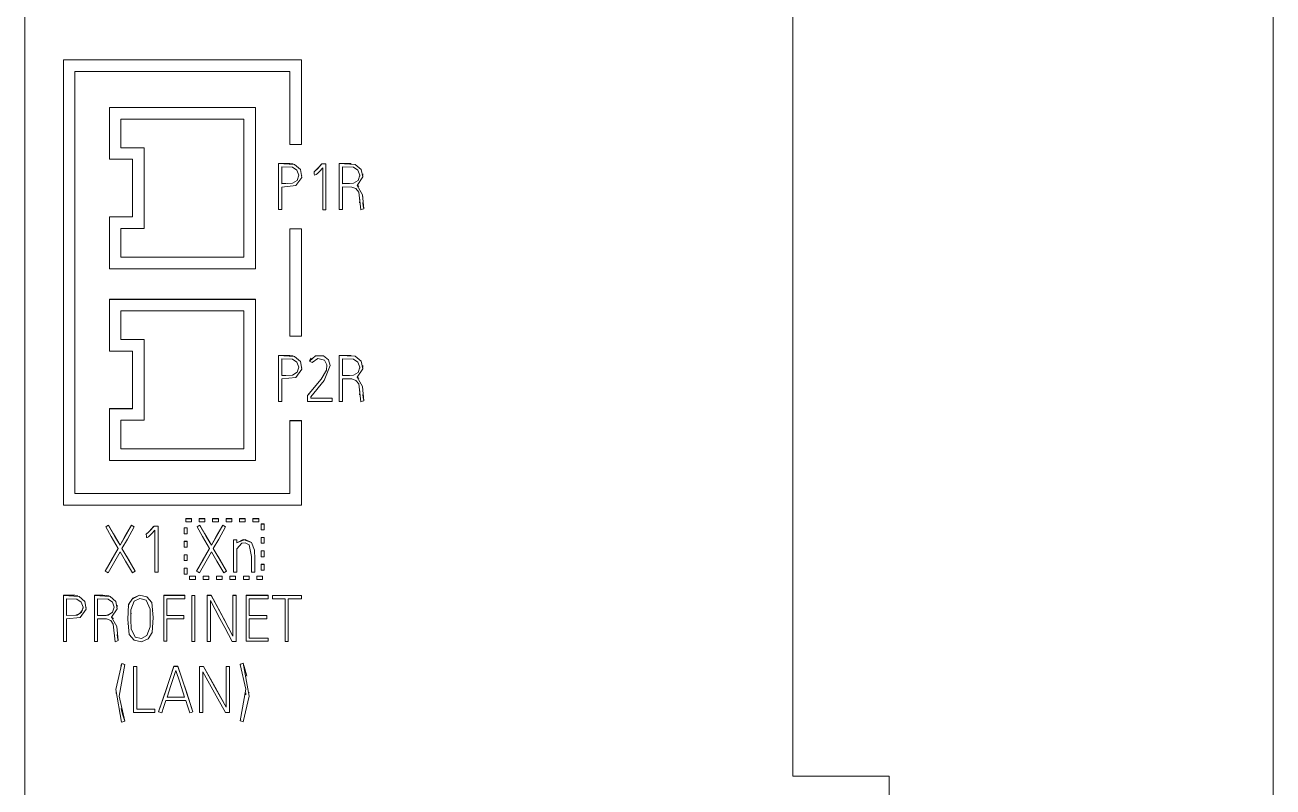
# Model space of a CAD drawing. Header units: millimetres. Extents: x 0 to 420, y 0 to 297.
# Drawn here: x 71.94 to 104.44, y 92.42 to 112.27 of the extents above; entities that cross this region are included whole.
import ezdxf

# ---------------------------------------------------------------- set-up
doc = ezdxf.new("R2010")
doc.units = ezdxf.units.MM
doc.layers.add('1', color=7, linetype='Continuous')
doc.layers.add('106', color=7, linetype='Continuous')

msp = doc.modelspace()

# ---------------------------------------------------------------- linework, layer by layer
at = {"layer": '1', "color": 7, "linetype": 'Continuous', "lineweight": 13}
for p, q in [((71.93505, 147.964393), (71.93505, 89.70243)), ((91.93505, 147.964393), (91.93505, 92.70243)), ((72.935298, 111.357257), (72.935298, 111.359636)), ((79.135298, 111.359636), (72.935298, 111.359636)), ((72.935298, 99.760399), (72.935298, 111.357257)), ((72.935298, 111.357257), (79.135298, 111.357257)), ((79.135298, 111.357257), (79.135298, 111.359636)), ((79.135298, 111.357257), (79.135298, 109.157525)), ((73.235298, 111.057285), (73.235298, 100.060264)), ((78.835298, 111.057285), (73.235298, 111.057285)), ((78.835298, 109.157525), (78.835298, 111.057285)), ((74.13505, 110.119964), (77.93505, 110.119964)), ((74.13505, 110.117584), (74.13505, 110.119964)), ((74.13505, 110.117584), (74.13505, 108.768166)), ((77.93505, 110.117584), (74.13505, 110.117584)), ((77.93505, 110.117584), (77.93505, 110.119964)), ((77.93505, 105.919583), (77.93505, 110.117584)), ((74.43505, 109.817709), (74.43505, 109.068032)), ((77.63505, 109.817709), (74.43505, 109.817709)), ((77.63505, 106.219421), (77.63505, 109.817709)), ((75.03505, 109.070411), (74.43505, 109.070411)), ((74.43505, 109.068032), (75.03505, 109.068032)), ((75.03505, 109.068032), (75.03505, 109.070411)), ((75.03505, 109.068032), (75.03505, 106.969031)), ((79.135298, 109.157525), (78.835298, 109.157525)), ((74.13505, 108.768166), (74.73505, 108.768166)), ((74.73505, 108.768166), (74.73505, 107.268879)), ((78.53505, 108.65758), (78.53505, 108.659959)), ((78.53505, 108.65758), (78.53505, 107.45781)), ((78.619932, 108.131739), (78.619932, 108.572713)), ((79.668475, 108.653303), (79.77333, 108.653303)), ((79.668475, 108.650924), (79.668475, 108.653303)), ((79.77333, 108.650924), (79.668475, 108.650924)), ((79.77333, 108.650924), (79.77333, 108.653303)), ((79.77333, 107.456146), (79.77333, 108.650924)), ((80.12118, 108.65758), (80.12118, 108.659959)), ((80.12118, 108.65758), (80.12118, 107.45781)), ((80.206062, 108.133403), (80.206062, 108.572713)), ((79.150837, 108.34467), (79.150837, 108.347049)), ((79.466872, 108.44327), (79.466872, 108.445649)), ((79.690112, 108.547752), (79.690112, 107.456146)), ((80.736999, 108.347623), (80.736999, 108.350002)), ((78.619932, 107.45781), (78.619932, 108.046873)), ((80.206062, 107.45781), (80.206062, 108.048537)), ((80.650418, 107.637094), (80.650418, 107.634715)), ((80.735545, 107.722924), (80.735545, 107.725304)), ((74.13505, 107.271259), (74.73505, 107.271259)), ((74.13505, 107.268879), (74.13505, 107.271259)), ((74.73505, 107.268879), (74.13505, 107.268879)), ((74.13505, 107.268879), (74.13505, 105.919583)), ((78.53505, 107.45781), (78.619932, 107.45781)), ((79.690112, 107.456146), (79.77333, 107.456146)), ((80.12118, 107.45781), (80.206062, 107.45781)), ((80.761957, 107.479442), (80.761957, 107.481821)), ((75.03505, 106.969031), (74.43505, 106.969031)), ((74.43505, 106.969031), (74.43505, 106.219421)), ((79.135298, 106.960326), (78.835298, 106.960326)), ((78.835298, 106.957947), (78.835298, 106.960326)), ((78.835298, 106.957947), (79.135298, 106.957947)), ((78.835298, 104.158705), (78.835298, 106.957947)), ((79.135298, 106.957947), (79.135298, 106.960326)), ((79.135298, 106.957947), (79.135298, 104.158705)), ((77.63505, 106.221801), (74.43505, 106.221801)), ((74.43505, 106.219421), (77.63505, 106.219421)), ((74.13505, 105.919583), (77.93505, 105.919583)), ((74.13505, 105.122406), (77.93505, 105.122406)), ((74.13505, 105.120027), (74.13505, 105.122406)), ((77.93505, 105.120027), (74.13505, 105.120027)), ((74.13505, 105.120027), (74.13505, 103.770822)), ((77.93505, 105.120027), (77.93505, 105.122406)), ((77.93505, 100.922691), (77.93505, 105.120027)), ((77.63505, 104.820199), (74.43505, 104.820199)), ((74.43505, 104.820199), (74.43505, 104.07064)), ((77.63505, 101.222482), (77.63505, 104.820199)), ((75.03505, 104.073019), (74.43505, 104.073019)), ((74.43505, 104.07064), (75.03505, 104.07064)), ((75.03505, 104.07064), (75.03505, 104.073019)), ((75.03505, 104.07064), (75.03505, 101.971972)), ((79.135298, 104.158705), (78.835298, 104.158705)), ((74.13505, 103.770822), (74.73505, 103.770822)), ((74.73505, 103.770822), (74.73505, 102.271774)), ((78.53505, 103.658839), (78.53505, 103.661219)), ((78.53505, 103.658839), (78.53505, 102.45926)), ((78.619932, 103.133082), (78.619932, 103.573986)), ((79.340598, 103.510761), (79.340598, 103.51314)), ((80.12118, 103.658839), (80.12118, 103.661219)), ((80.12118, 103.658839), (80.12118, 102.45926)), ((80.206062, 103.134746), (80.206062, 103.573986)), ((80.736999, 103.348931), (80.736999, 103.35131)), ((78.619932, 102.45926), (78.619932, 103.048229)), ((79.150837, 103.345979), (79.150837, 103.348358)), ((80.206062, 102.45926), (80.206062, 103.049893)), ((80.735545, 102.724332), (80.735545, 102.726711)), ((78.53505, 102.45926), (78.619932, 102.45926)), ((79.29566, 102.612324), (79.29566, 102.614703)), ((79.29566, 102.612324), (79.29566, 102.45926)), ((79.29566, 102.45926), (79.934772, 102.45926)), ((79.378878, 102.542447), (79.378878, 102.582377)), ((79.378878, 102.544826), (79.934772, 102.544826)), ((79.934772, 102.542447), (79.378878, 102.542447)), ((79.934772, 102.542447), (79.934772, 102.544826)), ((79.934772, 102.45926), (79.934772, 102.542447)), ((80.12118, 102.45926), (80.206062, 102.45926)), ((80.650418, 102.638515), (80.650418, 102.636136)), ((80.761957, 102.480888), (80.761957, 102.483267)), ((74.13505, 102.274153), (74.73505, 102.274153)), ((74.13505, 102.271774), (74.13505, 102.274153)), ((74.73505, 102.271774), (74.13505, 102.271774)), ((74.13505, 102.271774), (74.13505, 100.922691)), ((75.03505, 101.971972), (74.43505, 101.971972)), ((74.43505, 101.971972), (74.43505, 101.222482)), ((79.135298, 101.961854), (78.835298, 101.961854)), ((78.835298, 101.959475), (78.835298, 101.961854)), ((78.835298, 100.060264), (78.835298, 101.959475)), ((78.835298, 101.959475), (79.135298, 101.959475)), ((79.135298, 101.959475), (79.135298, 101.961854)), ((79.135298, 101.959475), (79.135298, 99.760399)), ((77.63505, 101.224861), (74.43505, 101.224861)), ((74.43505, 101.222482), (77.63505, 101.222482)), ((74.13505, 100.922691), (77.93505, 100.922691)), ((78.835298, 100.062643), (73.235298, 100.062643)), ((73.235298, 100.060264), (78.835298, 100.060264)), ((79.135298, 99.760399), (72.935298, 99.760399)), ((74.039438, 99.192481), (74.039438, 99.195939)), ((74.110761, 99.233934), (74.110761, 99.237392)), ((74.705122, 99.233934), (74.705122, 99.237392)), ((74.780103, 99.192481), (74.780103, 99.195939)), ((75.284548, 99.195834), (75.284548, 99.199292)), ((75.400982, 99.212703), (75.296131, 99.212703)), ((75.296131, 99.209245), (75.296131, 99.212703)), ((75.296131, 99.209245), (75.400982, 99.209245)), ((75.400982, 99.209245), (75.400982, 99.212703)), ((75.400982, 99.209245), (75.400982, 98.014122)), ((76.081721, 99.165646), (76.081721, 99.169104)), ((76.161721, 99.169104), (76.081721, 99.169104)), ((76.081721, 99.165646), (76.161721, 99.165646)), ((76.081721, 99.015646), (76.081721, 99.165646)), ((76.121721, 99.409104), (76.271721, 99.409104)), ((76.121721, 99.405646), (76.121721, 99.409104)), ((76.271721, 99.405646), (76.121721, 99.405646)), ((76.121721, 99.405646), (76.121721, 99.325646)), ((76.121721, 99.325646), (76.271721, 99.325646)), ((76.161721, 99.165646), (76.161721, 99.169104)), ((76.161721, 99.165646), (76.161721, 99.015646)), ((76.271721, 99.405646), (76.271721, 99.409104)), ((76.271721, 99.325646), (76.271721, 99.405646)), ((76.417797, 99.192481), (76.417797, 99.195939)), ((76.471721, 99.409104), (76.621721, 99.409104)), ((76.471721, 99.405646), (76.471721, 99.409104)), ((76.621721, 99.405646), (76.471721, 99.405646)), ((76.471721, 99.405646), (76.471721, 99.325646)), ((76.471721, 99.325646), (76.621721, 99.325646)), ((76.48912, 99.233934), (76.48912, 99.237392)), ((76.621721, 99.405646), (76.621721, 99.409104)), ((76.621721, 99.325646), (76.621721, 99.405646)), ((76.821721, 99.409104), (76.971721, 99.409104)), ((76.821721, 99.405646), (76.821721, 99.409104)), ((76.971721, 99.405646), (76.821721, 99.405646)), ((76.821721, 99.405646), (76.821721, 99.325646)), ((76.821721, 99.325646), (76.971721, 99.325646)), ((76.971721, 99.405646), (76.971721, 99.409104)), ((76.971721, 99.325646), (76.971721, 99.405646)), ((77.083481, 99.233934), (77.083481, 99.237392)), ((77.158462, 99.192481), (77.158462, 99.195939)), ((77.171721, 99.409104), (77.321721, 99.409104)), ((77.171721, 99.405646), (77.171721, 99.409104)), ((77.171721, 99.405646), (77.171721, 99.325646)), ((77.321721, 99.405646), (77.171721, 99.405646)), ((77.171721, 99.325646), (77.321721, 99.325646)), ((77.321721, 99.405646), (77.321721, 99.409104)), ((77.321721, 99.325646), (77.321721, 99.405646)), ((77.521721, 99.405646), (77.521721, 99.409104)), ((77.521721, 99.409104), (77.671721, 99.409104)), ((77.521721, 99.405646), (77.521721, 99.325646)), ((77.671721, 99.405646), (77.521721, 99.405646)), ((77.521721, 99.325646), (77.671721, 99.325646)), ((77.671721, 99.405646), (77.671721, 99.409104)), ((77.671721, 99.325646), (77.671721, 99.405646)), ((77.871721, 99.409104), (78.021721, 99.409104)), ((77.871721, 99.405646), (77.871721, 99.409104)), ((78.021721, 99.405646), (77.871721, 99.405646)), ((77.871721, 99.405646), (77.871721, 99.325646)), ((77.871721, 99.325646), (78.021721, 99.325646)), ((78.021721, 99.405646), (78.021721, 99.409104)), ((78.021721, 99.325646), (78.021721, 99.405646)), ((78.081721, 99.269104), (78.161721, 99.269104)), ((78.081721, 99.265646), (78.081721, 99.269104)), ((78.081721, 99.265646), (78.081721, 99.115646)), ((78.161721, 99.265646), (78.081721, 99.265646)), ((78.161721, 99.265646), (78.161721, 99.269104)), ((78.161721, 99.115646), (78.161721, 99.265646)), ((75.084599, 98.994361), (75.084599, 98.997819)), ((75.317771, 98.014122), (75.317771, 99.105918)), ((76.161721, 99.015646), (76.081721, 99.015646)), ((76.081721, 98.815646), (76.081721, 98.819104)), ((76.161721, 98.819104), (76.081721, 98.819104)), ((76.081721, 98.815646), (76.161721, 98.815646)), ((76.081721, 98.665646), (76.081721, 98.815646)), ((76.161721, 98.815646), (76.161721, 98.819104)), ((76.161721, 98.815646), (76.161721, 98.665646)), ((77.449852, 98.859744), (77.364812, 98.859744)), ((77.364812, 98.856286), (77.364812, 98.859744)), ((77.364812, 98.856286), (77.449852, 98.856286)), ((77.364812, 98.015646), (77.364812, 98.856286)), ((77.449852, 98.856286), (77.449852, 98.859744)), ((77.449852, 98.856286), (77.449852, 98.776428)), ((78.081721, 99.115646), (78.161721, 99.115646)), ((78.081721, 98.915646), (78.081721, 98.919104)), ((78.081721, 98.919104), (78.161721, 98.919104)), ((78.081721, 98.915646), (78.081721, 98.765646)), ((78.161721, 98.915646), (78.081721, 98.915646)), ((78.161721, 98.915646), (78.161721, 98.919104)), ((78.161721, 98.765646), (78.161721, 98.915646)), ((74.41038, 98.714859), (74.41038, 98.718317)), ((76.161721, 98.665646), (76.081721, 98.665646)), ((76.788739, 98.714859), (76.788739, 98.718317)), ((77.837253, 98.786182), (77.837253, 98.78964)), ((78.081721, 98.765646), (78.161721, 98.765646)), ((78.081721, 98.569104), (78.161721, 98.569104)), ((78.081721, 98.565646), (78.081721, 98.569104)), ((78.081721, 98.565646), (78.081721, 98.415646)), ((78.161721, 98.565646), (78.081721, 98.565646)), ((78.161721, 98.565646), (78.161721, 98.569104)), ((78.161721, 98.415646), (78.161721, 98.565646)), ((76.081721, 98.465646), (76.081721, 98.469104)), ((76.161721, 98.469104), (76.081721, 98.469104)), ((76.081721, 98.315646), (76.081721, 98.465646)), ((76.081721, 98.465646), (76.161721, 98.465646)), ((76.161721, 98.315646), (76.081721, 98.315646)), ((76.161721, 98.465646), (76.161721, 98.469104)), ((76.161721, 98.465646), (76.161721, 98.315646)), ((78.081721, 98.415646), (78.161721, 98.415646)), ((78.081721, 98.215646), (78.081721, 98.219104)), ((78.081721, 98.219104), (78.161721, 98.219104)), ((78.161721, 98.215646), (78.081721, 98.215646)), ((78.081721, 98.215646), (78.081721, 98.065646)), ((78.161721, 98.215646), (78.161721, 98.219104)), ((78.161721, 98.065646), (78.161721, 98.215646)), ((74.026026, 98.037287), (74.026026, 98.040745)), ((74.805097, 98.037287), (74.805097, 98.040745)), ((75.400982, 98.014122), (75.317771, 98.014122)), ((76.161721, 98.119104), (76.081721, 98.119104)), ((76.081721, 98.115646), (76.081721, 98.119104)), ((76.081721, 97.965646), (76.081721, 98.115646)), ((76.081721, 98.115646), (76.161721, 98.115646)), ((76.161721, 97.965646), (76.081721, 97.965646)), ((76.161721, 98.115646), (76.161721, 98.119104)), ((76.161721, 98.115646), (76.161721, 97.965646)), ((76.221721, 97.909105), (76.371721, 97.909105)), ((76.221721, 97.905646), (76.221721, 97.909105)), ((76.221721, 97.905646), (76.221721, 97.825646)), ((76.371721, 97.905646), (76.221721, 97.905646)), ((76.371721, 97.905646), (76.371721, 97.909105)), ((76.371721, 97.825646), (76.371721, 97.905646)), ((76.404386, 98.037287), (76.404386, 98.040745)), ((76.571721, 97.909105), (76.721721, 97.909105)), ((76.571721, 97.905646), (76.571721, 97.909105)), ((76.571721, 97.905646), (76.571721, 97.825646)), ((76.721721, 97.905646), (76.571721, 97.905646)), ((76.721721, 97.905646), (76.721721, 97.909105)), ((76.721721, 97.825646), (76.721721, 97.905646)), ((76.921721, 97.909105), (77.071721, 97.909105)), ((76.921721, 97.905646), (76.921721, 97.909105)), ((77.071721, 97.905646), (76.921721, 97.905646)), ((76.921721, 97.905646), (76.921721, 97.825646)), ((77.071721, 97.905646), (77.071721, 97.909105)), ((77.071721, 97.825646), (77.071721, 97.905646)), ((77.183456, 98.037287), (77.183456, 98.040745)), ((77.271721, 97.905646), (77.271721, 97.909105)), ((77.271721, 97.909105), (77.421721, 97.909105)), ((77.421721, 97.905646), (77.271721, 97.905646)), ((77.271721, 97.905646), (77.271721, 97.825646)), ((77.449852, 98.015646), (77.364812, 98.015646)), ((77.421721, 97.905646), (77.421721, 97.909105)), ((77.421721, 97.825646), (77.421721, 97.905646)), ((77.621721, 97.909105), (77.771721, 97.909105)), ((77.621721, 97.905646), (77.621721, 97.909105)), ((77.771721, 97.905646), (77.621721, 97.905646)), ((77.621721, 97.905646), (77.621721, 97.825646)), ((77.771721, 97.905646), (77.771721, 97.909105)), ((77.771721, 97.825646), (77.771721, 97.905646)), ((77.917416, 98.015646), (77.832376, 98.015646)), ((77.971721, 97.909105), (78.121721, 97.909105)), ((77.971721, 97.905646), (77.971721, 97.909105)), ((78.121721, 97.905646), (77.971721, 97.905646)), ((77.971721, 97.905646), (77.971721, 97.825646)), ((78.081721, 98.065646), (78.161721, 98.065646)), ((78.121721, 97.905646), (78.121721, 97.909105)), ((78.121721, 97.825646), (78.121721, 97.905646)), ((76.221721, 97.825646), (76.371721, 97.825646)), ((76.571721, 97.825646), (76.721721, 97.825646)), ((76.921721, 97.825646), (77.071721, 97.825646)), ((77.271721, 97.825646), (77.421721, 97.825646)), ((77.621721, 97.825646), (77.771721, 97.825646)), ((77.971721, 97.825646), (78.121721, 97.825646)), ((72.937751, 97.408342), (72.937751, 97.4118)), ((72.937751, 97.408342), (72.937751, 96.209075)), ((73.019238, 96.882719), (73.019238, 97.323509)), ((73.746229, 97.408342), (73.746229, 97.4118)), ((73.746229, 97.408342), (73.746229, 96.209075)), ((73.827715, 96.884382), (73.827715, 97.323509)), ((75.548525, 97.408342), (75.548525, 97.4118)), ((76.096564, 97.4118), (75.548525, 97.4118)), ((75.548525, 96.212401), (75.548525, 97.408342)), ((75.548525, 97.408342), (76.096564, 97.408342)), ((75.630012, 97.323509), (75.630012, 96.884382)), ((76.096564, 97.323509), (75.630012, 97.323509)), ((76.096564, 97.408342), (76.096564, 97.4118)), ((76.096564, 97.408342), (76.096564, 97.323509)), ((76.277113, 97.405015), (76.277113, 97.408473)), ((76.357003, 97.408473), (76.277113, 97.408473)), ((76.277113, 96.209075), (76.277113, 97.405015)), ((76.277113, 97.405015), (76.357003, 97.405015)), ((76.357003, 97.405015), (76.357003, 97.408473)), ((76.357003, 97.405015), (76.357003, 96.209075)), ((76.68295, 97.408342), (76.68295, 97.4118)), ((76.786806, 97.4118), (76.68295, 97.4118)), ((76.68295, 96.209075), (76.68295, 97.408342)), ((76.68295, 97.408342), (76.786806, 97.408342)), ((76.762839, 97.273608), (76.762839, 96.209075)), ((76.786806, 97.408342), (76.786806, 97.4118)), ((77.350822, 97.408342), (77.350822, 97.4118)), ((77.432309, 97.4118), (77.350822, 97.4118)), ((77.350822, 96.347128), (77.350822, 97.408342)), ((77.350822, 97.408342), (77.432309, 97.408342)), ((77.432309, 97.408342), (77.432309, 97.4118)), ((77.432309, 97.408342), (77.432309, 96.209075)), ((77.694345, 97.408342), (77.694345, 97.4118)), ((78.267948, 97.4118), (77.694345, 97.4118)), ((77.694345, 96.212401), (77.694345, 97.408342)), ((77.694345, 97.408342), (78.267948, 97.408342)), ((77.774234, 97.323509), (77.774234, 96.884382)), ((78.267948, 97.323509), (77.774234, 97.323509)), ((78.267948, 97.408342), (78.267948, 97.4118)), ((78.267948, 97.408342), (78.267948, 97.323509)), ((78.379793, 97.406678), (78.379793, 97.410137)), ((79.132348, 97.410137), (78.379793, 97.410137)), ((78.379793, 97.406678), (79.132348, 97.406678)), ((78.379793, 97.321846), (78.379793, 97.406678)), ((78.708936, 97.321846), (78.379793, 97.321846)), ((78.708936, 96.209075), (78.708936, 97.321846)), ((79.132348, 97.321846), (78.790423, 97.321846)), ((78.790423, 97.321846), (78.790423, 96.209075)), ((79.132348, 97.406678), (79.132348, 97.410137)), ((79.132348, 97.406678), (79.132348, 97.321846)), ((73.528953, 97.095504), (73.528953, 97.098963)), ((74.337245, 97.098899), (74.337245, 97.102357)), ((75.191766, 96.943278), (75.191766, 96.93982)), ((75.275213, 97.01152), (75.275213, 97.014978)), ((76.067804, 96.88784), (75.630012, 96.88784)), ((75.630012, 96.884382), (76.067804, 96.884382)), ((76.067804, 96.884382), (76.067804, 96.88784)), ((76.067804, 96.884382), (76.067804, 96.801215)), ((78.237591, 96.88784), (77.774234, 96.88784)), ((77.774234, 96.884382), (78.237591, 96.884382)), ((78.237591, 96.884382), (78.237591, 96.88784)), ((78.237591, 96.884382), (78.237591, 96.801215)), ((73.019238, 96.209075), (73.019238, 96.797888)), ((73.827715, 96.209075), (73.827715, 96.799551)), ((74.615012, 96.666673), (74.615012, 96.663216)), ((75.630012, 96.801215), (75.630012, 96.212401)), ((76.067804, 96.801215), (75.630012, 96.801215)), ((77.774234, 96.801215), (77.774234, 96.295566)), ((78.237591, 96.801215), (77.774234, 96.801215)), ((72.937751, 96.209075), (73.019238, 96.209075)), ((73.746229, 96.209075), (73.827715, 96.209075)), ((74.25429, 96.390084), (74.25429, 96.386626)), ((74.336048, 96.475123), (74.336048, 96.478582)), ((74.361374, 96.230697), (74.361374, 96.234156)), ((75.630012, 96.212401), (75.548525, 96.212401)), ((76.357003, 96.209075), (76.277113, 96.209075)), ((76.762839, 96.209075), (76.68295, 96.209075)), ((77.432309, 96.209075), (77.331649, 96.209075)), ((78.267948, 96.212401), (77.694345, 96.212401)), ((78.267948, 96.299024), (77.774234, 96.299024)), ((77.774234, 96.295566), (78.267948, 96.295566)), ((78.267948, 96.295566), (78.267948, 96.299024)), ((78.267948, 96.295566), (78.267948, 96.212401)), ((78.790423, 96.209075), (78.708936, 96.209075)), ((74.453912, 95.63255), (74.453912, 95.636391)), ((74.535466, 95.607601), (74.535466, 95.611443)), ((74.760154, 95.554377), (74.760154, 95.558219)), ((74.845036, 95.558219), (74.760154, 95.558219)), ((74.760154, 95.554377), (74.845036, 95.554377)), ((74.760154, 94.35688), (74.760154, 95.554377)), ((74.845036, 95.554377), (74.845036, 95.558219)), ((74.845036, 95.554377), (74.845036, 94.441701)), ((75.81369, 95.557704), (75.81369, 95.561545)), ((75.920209, 95.561545), (75.81369, 95.561545)), ((75.81369, 95.557704), (75.920209, 95.557704)), ((75.920209, 95.557704), (75.920209, 95.561545)), ((76.479432, 95.556041), (76.479432, 95.559882)), ((76.587616, 95.559882), (76.479432, 95.559882)), ((76.479432, 94.35688), (76.479432, 95.556041)), ((76.479432, 95.556041), (76.587616, 95.556041)), ((76.587616, 95.556041), (76.587616, 95.559882)), ((77.175133, 95.556041), (77.175133, 95.559882)), ((77.260015, 95.559882), (77.175133, 95.559882)), ((77.175133, 94.494921), (77.175133, 95.556041)), ((77.175133, 95.556041), (77.260015, 95.556041)), ((77.260015, 95.556041), (77.260015, 95.559882)), ((77.260015, 95.556041), (77.260015, 94.35688)), ((77.537082, 95.612524), (77.537082, 95.616366)), ((77.617851, 95.640866), (77.617851, 95.644708)), ((76.56265, 95.421319), (76.56265, 94.35688)), ((74.297576, 94.868638), (74.297576, 94.864797)), ((76.119932, 94.672879), (75.605646, 94.672879)), ((75.63394, 94.757701), (76.091638, 94.757701)), ((76.091638, 94.761542), (75.635227, 94.761542)), ((77.772667, 94.871592), (77.772667, 94.875434)), ((75.321041, 94.35688), (74.760154, 94.35688)), ((75.321041, 94.445542), (74.845036, 94.445542)), ((74.845036, 94.441701), (75.321041, 94.441701)), ((75.321041, 94.441701), (75.321041, 94.445542)), ((75.321041, 94.441701), (75.321041, 94.35688)), ((75.41591, 94.375175), (75.41591, 94.379016)), ((76.308004, 94.375175), (76.308004, 94.379016)), ((76.56265, 94.35688), (76.479432, 94.35688)), ((77.260015, 94.35688), (77.155161, 94.35688)), ((74.532137, 94.132358), (74.532137, 94.136199)), ((77.537962, 94.140673), (77.537962, 94.144515)), ((94.43505, 92.70243), (91.93505, 92.70243)), ((94.43505, 92.70243), (94.43505, 89.70243))]:
    msp.add_line(p, q, dxfattribs=at)
for points in [[(78.53505, 108.659959), (78.665171, 108.659958), (78.749368, 108.660053), (78.833551, 108.658848), (78.916618, 108.647105)], [(78.619932, 108.046873), (78.986219, 108.083672), (79.147267, 108.298165), (79.109313, 108.500227), (78.952155, 108.633021), (78.53505, 108.65758)], [(78.619932, 108.572713), (78.898483, 108.560674), (79.016757, 108.484007), (79.065728, 108.352193), (79.023244, 108.218708), (78.904105, 108.143139), (78.619932, 108.131739)], [(79.466872, 108.445649), (79.582785, 108.558976), (79.668475, 108.653303)], [(79.668475, 108.650924), (79.55895, 108.531231), (79.466872, 108.44327)], [(80.12118, 108.659959), (80.293284, 108.659843), (80.428496, 108.658797)], [(80.582206, 108.090138), (80.734304, 108.307723), (80.692433, 108.506767), (80.534607, 108.634945), (80.12118, 108.65758)], [(80.206062, 108.572713), (80.486031, 108.559789), (80.604086, 108.483395), (80.652006, 108.351317), (80.609518, 108.217774), (80.490503, 108.14287), (80.206062, 108.133403)], [(79.466872, 108.44327), (79.469789, 108.393683), (79.472082, 108.354721)], [(79.472082, 108.354721), (79.518314, 108.376187), (79.548999, 108.40284), (79.600844, 108.453664), (79.690112, 108.547752)], [(80.650894, 108.325133), (80.651843, 108.33813), (80.652069, 108.348336)], [(80.73387, 108.393105), (80.736374, 108.369205), (80.736998, 108.350321)], [(78.619932, 108.134118), (78.681176, 108.134114), (78.729297, 108.134135)], [(80.206062, 108.135782), (80.304774, 108.135852), (80.382338, 108.135391)], [(80.206062, 108.048537), (80.443294, 108.046297), (80.553584, 108.007265), (80.625347, 107.914711), (80.683732, 107.44949)], [(80.582206, 108.092517), (80.607894, 108.074467), (80.62653, 108.058566)], [(80.761957, 107.479442), (80.727943, 107.847133), (80.582206, 108.090138)], [(80.650425, 107.637104), (80.651864, 107.691523), (80.652651, 107.734271)], [(80.733124, 107.800089), (80.735093, 107.758481), (80.735545, 107.725684)], [(80.734075, 107.639092), (80.741633, 107.550283), (80.761957, 107.481821)], [(80.683732, 107.44949), (80.727538, 107.466263), (80.761957, 107.479442)], [(78.53505, 103.661219), (78.665171, 103.661217), (78.749367, 103.661312), (78.833551, 103.660107), (78.916617, 103.648367)], [(78.619932, 103.048229), (78.986218, 103.085022), (79.147267, 103.299481), (79.109313, 103.501512), (78.952154, 103.634285), (78.53505, 103.658839)], [(78.619932, 103.573986), (78.898482, 103.561948), (79.016757, 103.485294), (79.065728, 103.3535), (79.023244, 103.220036), (78.904105, 103.144479), (78.619932, 103.133082)], [(79.415493, 103.472494), (79.559056, 103.580235), (79.736484, 103.539608), (79.798374, 103.417499), (79.787067, 103.279475), (79.652277, 103.038472), (79.29566, 102.612324)], [(79.378878, 102.582377), (79.728517, 103.002976), (79.884459, 103.393257), (79.840468, 103.548384), (79.713318, 103.646477), (79.498781, 103.651776), (79.340598, 103.510761)], [(79.340598, 103.51314), (79.36607, 103.557087), (79.391713, 103.587597)], [(79.340598, 103.510761), (79.382539, 103.489332), (79.415493, 103.472494)], [(80.12118, 103.661219), (80.293322, 103.661102), (80.428564, 103.660052)], [(80.582206, 103.091487), (80.734304, 103.309038), (80.692432, 103.50805), (80.534606, 103.636208), (80.12118, 103.658839)], [(80.206062, 103.573986), (80.486031, 103.561064), (80.604085, 103.484682), (80.652006, 103.352625), (80.609517, 103.219102), (80.490503, 103.144211), (80.206062, 103.134746)], [(80.73387, 103.394407), (80.736374, 103.37051), (80.736998, 103.35163)], [(78.619932, 103.135461), (78.681186, 103.135457), (78.729315, 103.135478)], [(80.206062, 103.137125), (80.304784, 103.137194), (80.382355, 103.136733)], [(80.206062, 103.049893), (80.443294, 103.047653), (80.553584, 103.008628), (80.625347, 102.916088), (80.683732, 102.450941)], [(80.582206, 103.093867), (80.607899, 103.075816), (80.626537, 103.059914)], [(80.761957, 102.480888), (80.727943, 102.84852), (80.582206, 103.091487)], [(80.650894, 103.326445), (80.651843, 103.33944), (80.652069, 103.349645)], [(80.650425, 102.638526), (80.651864, 102.692935), (80.652651, 102.735677)], [(80.733124, 102.801484), (80.735093, 102.759883), (80.735545, 102.727091)], [(79.29566, 102.614703), (79.318068, 102.640676), (79.335689, 102.661071)], [(80.683732, 102.450941), (80.727538, 102.467711), (80.761957, 102.480888)], [(80.734075, 102.640512), (80.741633, 102.551718), (80.761957, 102.483267)], [(74.110761, 99.237392), (74.07082, 99.214179), (74.039438, 99.195939)], [(74.039438, 99.192481), (74.079379, 99.215695), (74.110761, 99.233934)], [(74.363746, 98.631648), (74.182134, 98.945713), (74.039438, 99.192481)], [(74.41038, 98.718317), (74.242594, 99.008998), (74.110761, 99.237392)], [(74.110761, 99.233934), (74.278548, 98.943251), (74.41038, 98.714859)], [(74.705122, 99.237392), (74.540066, 98.946709), (74.41038, 98.718317)], [(74.41038, 98.714859), (74.575435, 99.00554), (74.705122, 99.233934)], [(74.780103, 99.192481), (74.60105, 98.877389), (74.460367, 98.629819)], [(74.780103, 99.195939), (74.738114, 99.219153), (74.705122, 99.237392)], [(74.705122, 99.233934), (74.747112, 99.21072), (74.780103, 99.192481)], [(75.284548, 99.199292), (75.176424, 99.082456), (75.084599, 98.997819)], [(75.084599, 98.994361), (75.151336, 99.053246), (75.199913, 99.103708), (75.284548, 99.195834)], [(75.296131, 99.212703), (75.289644, 99.205193), (75.284548, 99.199292)], [(75.284548, 99.195834), (75.291034, 99.203344), (75.296131, 99.209245)], [(76.48912, 99.237392), (76.449179, 99.214179), (76.417797, 99.195939)], [(76.417797, 99.192481), (76.457738, 99.215695), (76.48912, 99.233934)], [(76.742105, 98.631648), (76.560493, 98.945713), (76.417797, 99.192481)], [(76.788739, 98.718317), (76.620953, 99.008998), (76.48912, 99.237392)], [(76.48912, 99.233934), (76.656907, 98.943251), (76.788739, 98.714859)], [(77.083481, 99.237392), (76.918425, 98.946709), (76.788739, 98.718317)], [(76.788739, 98.714859), (76.953794, 99.00554), (77.083481, 99.233934)], [(77.158462, 99.192481), (76.97941, 98.877389), (76.838726, 98.629819)], [(77.158462, 99.195939), (77.116473, 99.219153), (77.083481, 99.237392)], [(77.083481, 99.233934), (77.125471, 99.21072), (77.158462, 99.192481)], [(75.094657, 98.997714), (75.089025, 98.995836), (75.084599, 98.994361)], [(75.099839, 98.912979), (75.096937, 98.96043), (75.094657, 98.997714)], [(75.117213, 98.916332), (75.107595, 98.913779), (75.099839, 98.912979)], [(75.15135, 98.938582), (75.133023, 98.924791), (75.117213, 98.916332)], [(75.317771, 99.105918), (75.226675, 99.010066), (75.15135, 98.938582)], [(77.837253, 98.78964), (77.616367, 98.865218), (77.449852, 98.779887)], [(77.449852, 98.776428), (77.668167, 98.864125), (77.837253, 98.786182)], [(74.362753, 98.63336), (74.174186, 98.301495), (74.026026, 98.040745)], [(74.026026, 98.037287), (74.215148, 98.370128), (74.363746, 98.631648)], [(74.412209, 98.546609), (74.236911, 98.238003), (74.099179, 97.995529)], [(74.73164, 97.995529), (74.552759, 98.304133), (74.412209, 98.546609)], [(74.460367, 98.629819), (74.653417, 98.298), (74.805097, 98.037287)], [(74.805097, 98.040745), (74.612607, 98.371603), (74.461364, 98.631565)], [(76.741113, 98.63336), (76.552545, 98.301495), (76.404386, 98.040745)], [(76.404386, 98.037287), (76.593507, 98.370128), (76.742105, 98.631648)], [(76.790568, 98.546609), (76.61527, 98.238003), (76.477538, 97.995529)], [(77.109999, 97.995529), (76.931118, 98.304133), (76.790568, 98.546609)], [(76.838726, 98.629819), (77.031776, 98.298), (77.183456, 98.037287)], [(77.183456, 98.040745), (76.990966, 98.371603), (76.839723, 98.631565)], [(77.581221, 98.765456), (77.455142, 98.618556), (77.449852, 98.417674), (77.449852, 98.015646)], [(77.775684, 98.729489), (77.671938, 98.778687), (77.581221, 98.765456)], [(77.832376, 98.015646), (77.832464, 98.423059), (77.775684, 98.729489)], [(77.837253, 98.786182), (77.916561, 98.584822), (77.917416, 98.36348), (77.917416, 98.015646)], [(74.099179, 97.995529), (74.058213, 98.018914), (74.026026, 98.037287)], [(74.805097, 98.037287), (74.763961, 98.013903), (74.73164, 97.995529)], [(76.477538, 97.995529), (76.436573, 98.018914), (76.404386, 98.037287)], [(77.183456, 98.037287), (77.14232, 98.013903), (77.109999, 97.995529)], [(72.937751, 97.4118), (73.066559, 97.411712), (73.149908, 97.411877), (73.233242, 97.410731), (73.314875, 97.395476)], [(73.019238, 96.797888), (73.375263, 96.837051), (73.525694, 97.050452), (73.490967, 97.247543), (73.342864, 97.381559), (72.937751, 97.408342)], [(73.019238, 97.323509), (73.28897, 97.311289), (73.401318, 97.233038), (73.447271, 97.104271), (73.40911, 96.973296), (73.296557, 96.895383), (73.019238, 96.882719)], [(73.746229, 97.4118), (73.876948, 97.4118), (73.961532, 97.411809), (74.046091, 97.409943), (74.128951, 97.394476)], [(74.188814, 96.841135), (74.334404, 97.056137), (74.298004, 97.251557), (74.149564, 97.383454), (73.746229, 97.408342)], [(73.827715, 97.323509), (74.098035, 97.311092), (74.21053, 97.233203), (74.255832, 97.104075), (74.218084, 96.972748), (74.105523, 96.895117), (73.827715, 96.884382)], [(74.921776, 97.416647), (74.705063, 97.304714), (74.622512, 97.130394)], [(77.331649, 96.209075), (77.138266, 96.571017), (77.012861, 96.805072), (76.887883, 97.039356), (76.762839, 97.273608)], [(77.350822, 96.350587), (77.03441, 96.944561), (76.786806, 97.4118)], [(76.786806, 97.408342), (77.102107, 96.813765), (77.350822, 96.347128)], [(73.019238, 96.886177), (73.257645, 96.89011), (73.366693, 96.934384), (73.435919, 97.029025)], [(73.444405, 97.062858), (73.446843, 97.083474), (73.447413, 97.099728)], [(73.827715, 96.88784), (74.048955, 96.888726), (74.203738, 96.95837)], [(74.333367, 97.152096), (74.336492, 97.124371), (74.33725, 97.102582)], [(74.694873, 97.03461), (74.69611, 96.97407), (74.696725, 96.926512)], [(75.191769, 96.943268), (75.192066, 96.995547), (75.192475, 97.036623)], [(73.827715, 96.799551), (74.06146, 96.796727), (74.167915, 96.753187), (74.233218, 96.657915), (74.286279, 96.200758)], [(74.188814, 96.844593), (74.217917, 96.822779), (74.238604, 96.803329)], [(74.361374, 96.230697), (74.328946, 96.596413), (74.188814, 96.841135)], [(74.334094, 96.545628), (74.335685, 96.508317), (74.336048, 96.478907)], [(75.192177, 96.691942), (75.192131, 96.76074), (75.192222, 96.814794)], [(74.286279, 96.200758), (74.328332, 96.217524), (74.361374, 96.230697)], [(74.334532, 96.391232), (74.341978, 96.302595), (74.361374, 96.234156)], [(74.452248, 94.105748), (74.300698, 94.959908), (74.453912, 95.63255)], [(74.535466, 95.607601), (74.384596, 94.781858), (74.532137, 94.132358)], [(74.453912, 95.636391), (74.441306, 95.597118), (74.431663, 95.566204)], [(74.535466, 95.611443), (74.489796, 95.625414), (74.453912, 95.636391)], [(74.453912, 95.63255), (74.499582, 95.618579), (74.535466, 95.607601)], [(75.81369, 95.561545), (75.590933, 94.89932), (75.41591, 94.379016)], [(75.41591, 94.375175), (75.638667, 95.037383), (75.81369, 95.557704)], [(76.308004, 94.379016), (76.090839, 95.041224), (75.920209, 95.561545)], [(75.920209, 95.557704), (76.137374, 94.895479), (76.308004, 94.375175)], [(77.175133, 94.498763), (76.845548, 95.092665), (76.587616, 95.559882)], [(76.587616, 95.556041), (76.916064, 94.961497), (77.175133, 94.494921)], [(77.617851, 95.644708), (77.57262, 95.628836), (77.537082, 95.616366)], [(77.537082, 95.612524), (77.582313, 95.628396), (77.617851, 95.640866)], [(77.537962, 94.140673), (77.68615, 94.963455), (77.537082, 95.612524)], [(77.714324, 95.306517), (77.663916, 95.496798), (77.617851, 95.644708)], [(77.617851, 95.640866), (77.769972, 94.787061), (77.619516, 94.114063)], [(75.86695, 95.451257), (75.736305, 95.062917), (75.63394, 94.757701)], [(76.091638, 94.757701), (75.965362, 95.145944), (75.86695, 95.451257)], [(77.155161, 94.35688), (76.953719, 94.71879), (76.823095, 94.952815), (76.692907, 95.187084), (76.56265, 95.421319)], [(75.605646, 94.672879), (75.544131, 94.491262), (75.495799, 94.348565)], [(76.22645, 94.348565), (76.165654, 94.529804), (76.119932, 94.672879)], [(77.689272, 94.87307), (77.688991, 94.844868), (77.68837, 94.822753)], [(74.532137, 94.136199), (74.47702, 94.317757), (74.438139, 94.461367)], [(75.495799, 94.348565), (75.451061, 94.363466), (75.41591, 94.375175)], [(76.308004, 94.375175), (76.262334, 94.360273), (76.22645, 94.348565)], [(74.532137, 94.132358), (74.487399, 94.117456), (74.452248, 94.105748)], [(77.553817, 94.188072), (77.5451, 94.163634), (77.537962, 94.144515)], [(77.619516, 94.114063), (77.573846, 94.128965), (77.537962, 94.140673)]]:
    msp.add_lwpolyline(points, dxfattribs=at)
for points in [[(74.921776, 97.413189), (75.111244, 97.372861), (75.238285, 97.225837), (75.272865, 96.836155), (75.251393, 96.443687), (75.145232, 96.280475), (74.967989, 96.201051), (74.778013, 96.241174), (74.652219, 96.390325), (74.615285, 96.78106), (74.633689, 97.17532), (74.742276, 97.337065), (74.921776, 97.413189)], [(75.088892, 97.287103), (75.192396, 97.045949), (75.192197, 96.831388), (75.192612, 96.58752), (75.110125, 96.36139), (74.966355, 96.285966), (74.808799, 96.322631), (74.698507, 96.535753), (74.694929, 96.783576), (74.694873, 97.031518), (74.779125, 97.259816), (74.929448, 97.329279), (75.088892, 97.287103)]]:
    msp.add_lwpolyline(points, close=True, dxfattribs=at)
at = {"layer": '106', "color": 7, "linetype": 'Continuous', "lineweight": 13}
msp.add_line((104.43543, 88.019683), (104.43543, 157.347483), dxfattribs=at)

doc.saveas('drawing.dxf')
